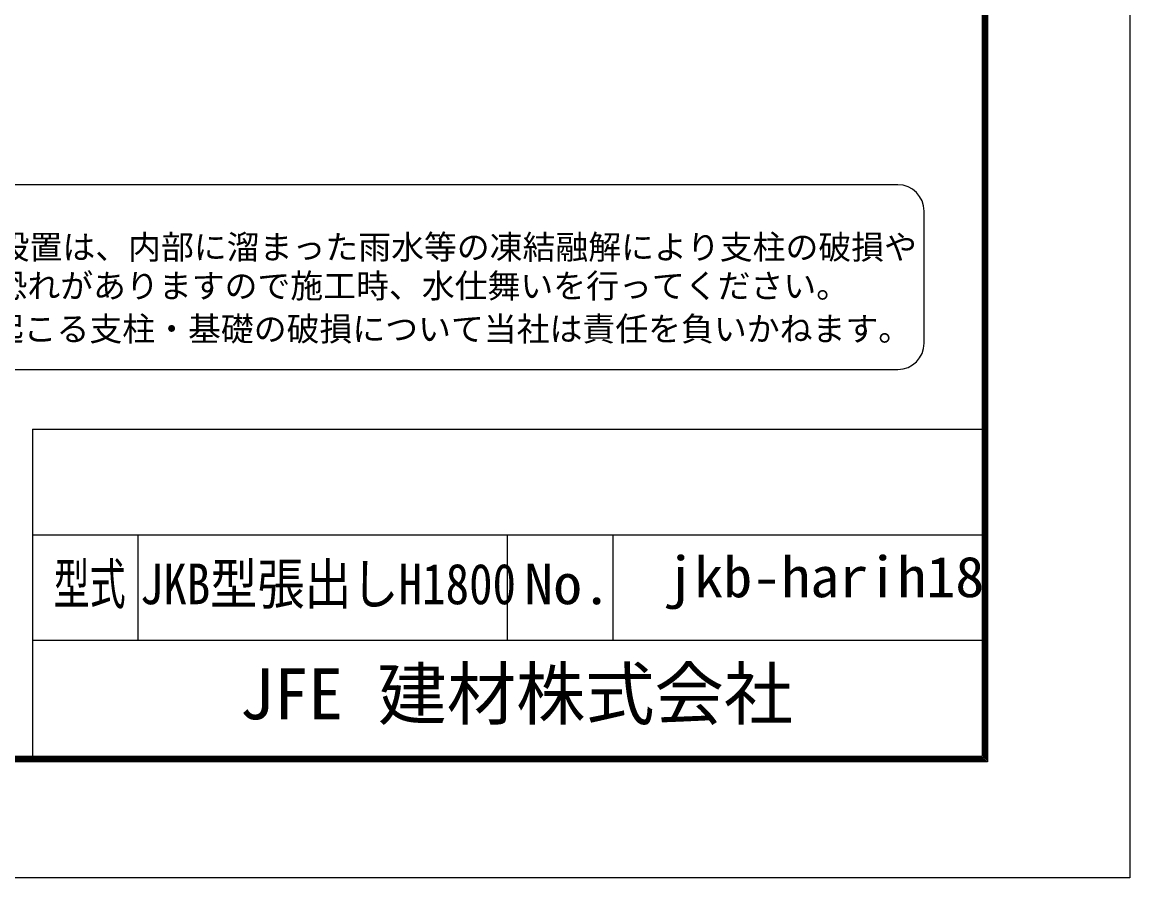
# Model space of a CAD drawing. Units: millimetres, scale not verified. Extents: x -4200 to 4200, y -2970 to 2970.
# Drawn here: x 2101 to 4200, y -2970 to -1349 of the extents above; entities that cross this region are included whole.
import ezdxf
from ezdxf.enums import TextEntityAlignment as Align

# ---------------------------------------------------------------- set-up
doc = ezdxf.new("R2010")
doc.units = ezdxf.units.MM
doc.header["$LTSCALE"] = 10
doc.layers.add('0-0_D-TTL', color=7, linetype='Continuous', lineweight=25)
doc.layers.add('0-1_D-TTL-TXT', color=7, linetype='Continuous', lineweight=25)
doc.styles.add('ＭＳ ゴシック', font='')
doc.styles.get('ＭＳ ゴシック').set_extended_font_data('MS Gothic')

msp = doc.modelspace()

# ---------------------------------------------------------------- linework, layer by layer
at = {"layer": '0-0_D-TTL'}
for p, q in [((2120.32, -2120), (2120.32, -2740)), ((2120.32, -2120), (3920.32, -2120)), ((2120.32, -2320), (3920.32, -2320)), ((2320.32, -2320), (2320.32, -2520)), ((3020.32, -2320), (3020.32, -2520)), ((3220.32, -2320), (3220.32, -2520)), ((2120.32, -2520), (3920.32, -2520))]:
    msp.add_line(p, q, dxfattribs=at)
at = {"layer": '0-0_D-TTL', "color": 2}
msp.add_lwpolyline([(-4199.68, 2970), (4200.32, 2970), (4200.32, -2970), (-4199.68, -2970)], close=True, dxfattribs=at)
at = {"layer": '0-0_D-TTL'}
for points in [[(-3929.68, 2750), (3930.32, 2750), (3930.32, -2750), (-3929.68, -2750)], [(-3927.18, 2747.5), (3927.82, 2747.5), (3927.82, -2747.5), (-3927.18, -2747.5)], [(-3924.68, 2745), (3925.32, 2745), (3925.32, -2745), (-3924.68, -2745)], [(-3922.18, 2742.5), (3922.82, 2742.5), (3922.82, -2742.5), (-3922.18, -2742.5)], [(-3919.68, 2740), (3920.32, 2740), (3920.32, -2740), (-3919.68, -2740)]]:
    msp.add_lwpolyline(points, close=True, dxfattribs=at)
at = {"layer": '0-1_D-TTL-TXT', "color": 2}
for p, q in [((3760.45, -1657.11), (1314.9, -1657.11)), ((3810.45, -1957.11), (3810.45, -1707.11)), ((1314.9, -2007.11), (3760.45, -2007.11))]:
    msp.add_line(p, q, dxfattribs=at)
for centre, start, end in [((3760.45, -1707.11), 0, 90), ((3760.45, -1957.11), 270, 0)]:
    msp.add_arc(centre, 50, start, end, dxfattribs=at)

# ---------------------------------------------------------------- texts
at = {"layer": '0-1_D-TTL-TXT', "style": 'ＭＳ ゴシック'}
for s, height, p in [('凍結の恐れがある場所への設置は、内部に溜まった雨水等の凍結融解により支柱の破損や', 45.67, (1305.08, -1811.78)), ('コンクリート基礎の破損の恐れがありますので施工時、水仕舞いを行ってください。', 45.67, (1300.97, -1885.2)), ('施工による水仕舞い不備で起こる支柱・基礎の破損について当社は責任を負いかねます。 ', 45.67, (1293.98, -1966.7)), ('JFE 建材株式会社', 96.21, (2512.7, -2698.5))]:
    msp.add_text(s, height=height, dxfattribs=at).set_placement(p, align=Align.BOTTOM_LEFT)
for s, height, width, p in [('型式', 76.97, 0.65, (2160.59, -2474.8)), ('JKB型張出しH1800', 76.97, 0.85, (2323.92, -2474.8)), ('jkb-harih18', 76.98, 1.05, (3319.65, -2461.47)), ('No.', 76.98, 1.05, (3052.32, -2474.8))]:
    msp.add_text(s, height=height, dxfattribs=dict(at, width=width)).set_placement(p, align=Align.BOTTOM_LEFT)

doc.saveas('drawing.dxf')
